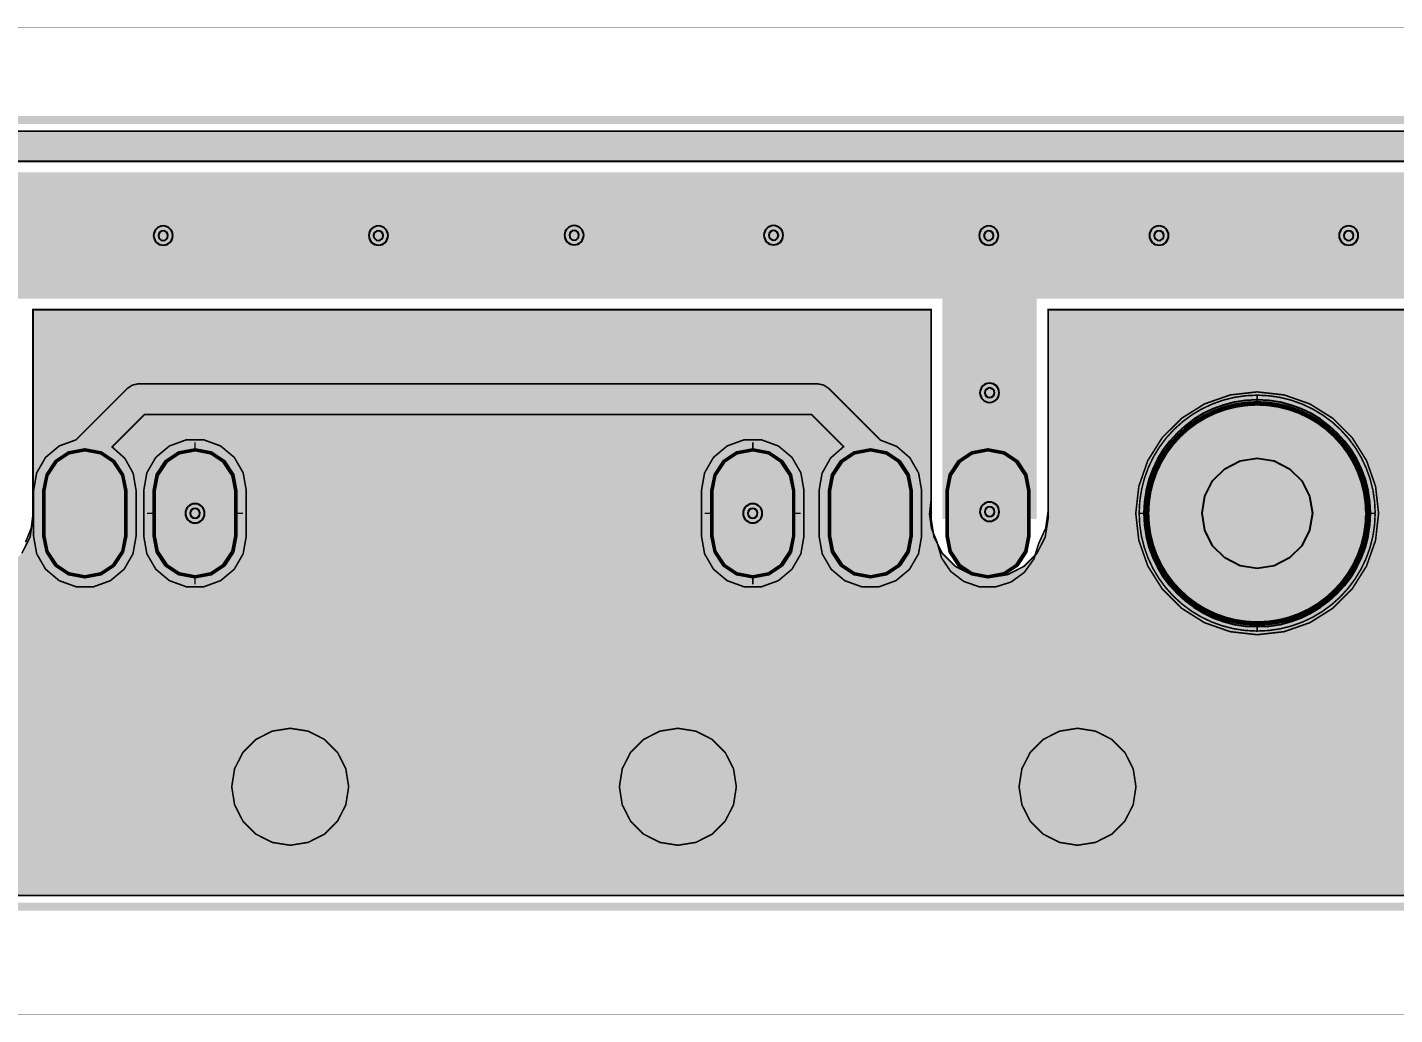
# Model space of a CAD drawing. Header units: millimetres. Extents: x -3 to 303, y -3 to 28.
# Drawn here: x 135.92 to 179.37, y -3.43 to 27.94 of the extents above; entities that cross this region are included whole.
import ezdxf

# ---------------------------------------------------------------- set-up
doc = ezdxf.new("R2010")
doc.units = ezdxf.units.MM
doc.header["$MEASUREMENT"] = 0
for name, color, linetype, true_color in [('Board-Outline-Layer', 7, 'Continuous', 0xff00ff), ('Bottom-Layer', 7, 'Continuous', 0x0000ff), ('Bottom-Paste-Mask-Layer', 7, 'Continuous', 0x800000), ('Bottom-Solder-Mask-Layer', 7, 'Continuous', 0xaa00ff), ('Document-Layer', 7, 'Continuous', 0xffffff), ('Hole-Layer', 7, 'Continuous', 0x222222), ('Mechanical-Layer', 7, 'Continuous', 0xf022f0), ('Multi-Layer', 7, 'Continuous', 0xc0c0c0), ('Top-Layer', 7, 'Continuous', 0xff0000), ('Top-Paste-Mask-Layer', 7, 'Continuous', 0x808080), ('Top-Solder-Mask-Layer', 7, 'Continuous', 0x800080)]:
    doc.layers.add(name, color=color, linetype=linetype, true_color=true_color)

msp = doc.modelspace()

# ---------------------------------------------------------------- hatches: boundary and pattern name
at = {"layer": 'Bottom-Layer'}
for points in [[(299.642, 24.642), (299.642, 17.719), (299.417, 18.168), (299.102, 18.558), (294.668, 22.993), (294.179, 23.367), (293.611, 23.603), (293, 23.683), (8.025, 23.683), (7.415, 23.603), (6.846, 23.367), (6.358, 22.993), (1.67, 18.304), (1.268, 17.767), (1.033, 17.138), (0.985, 16.469), (1.128, 15.813), (1.449, 15.224), (1.924, 14.749), (2.513, 14.428), (3.169, 14.285), (3.838, 14.333), (4.467, 14.567), (5.005, 14.97), (9.002, 18.967), (14.144, 18.967), (14.144, 12.319), (14.235, 11.745), (14.499, 11.227), (14.91, 10.816), (15.428, 10.552), (16.002, 10.461), (16.576, 10.552), (17.094, 10.816), (17.505, 11.227), (17.769, 11.745), (17.86, 12.319), (17.86, 18.967), (32.178, 18.967), (32.178, 12.319), (32.269, 11.745), (32.533, 11.227), (32.944, 10.816), (33.462, 10.552), (34.036, 10.461), (34.61, 10.552), (35.128, 10.816), (35.539, 11.227), (35.803, 11.745), (35.894, 12.319), (35.894, 18.967), (64.309, 18.967), (64.309, 12.319), (64.4, 11.745), (64.664, 11.227), (65.075, 10.816), (65.593, 10.552), (66.167, 10.461), (66.741, 10.552), (67.259, 10.816), (67.67, 11.227), (67.934, 11.745), (68.025, 12.319), (68.025, 18.967), (82.343, 18.967), (82.343, 12.319), (82.434, 11.745), (82.698, 11.227), (83.109, 10.816), (83.627, 10.552), (84.201, 10.461), (84.775, 10.552), (85.293, 10.816), (85.704, 11.227), (85.968, 11.745), (86.059, 12.319), (86.059, 18.967), (94.916, 18.967), (94.916, 16.96), (95.007, 16.386), (95.271, 15.868), (95.682, 15.457), (96.2, 15.193), (96.774, 15.102), (97.348, 15.193), (97.866, 15.457), (98.277, 15.868), (98.541, 16.386), (98.632, 16.96), (98.632, 18.967), (101.647, 18.967), (101.647, 16.96), (101.738, 16.386), (102.002, 15.868), (102.413, 15.457), (102.931, 15.193), (103.505, 15.102), (104.079, 15.193), (104.597, 15.457), (105.008, 15.868), (105.272, 16.386), (105.363, 16.96), (105.363, 18.967), (114.347, 18.967), (114.347, 12.319), (114.438, 11.745), (114.702, 11.227), (115.113, 10.816), (115.631, 10.552), (116.205, 10.461), (116.779, 10.552), (117.297, 10.816), (117.709, 11.227), (117.972, 11.745), (118.063, 12.319), (118.063, 18.967), (132.381, 18.967), (132.381, 12.319), (132.472, 11.745), (132.736, 11.227), (133.147, 10.816), (133.665, 10.552), (134.239, 10.461), (134.813, 10.552), (135.331, 10.816), (135.743, 11.227), (136.006, 11.745), (136.097, 12.319), (136.097, 18.967), (164.639, 18.967), (164.639, 12.319), (164.73, 11.745), (164.994, 11.227), (165.405, 10.816), (165.923, 10.552), (166.497, 10.461), (167.072, 10.552), (167.59, 10.816), (168.001, 11.227), (168.265, 11.745), (168.355, 12.319), (168.355, 18.967), (182.038, 18.967), (182.038, 12.319), (182.129, 11.745), (182.393, 11.227), (182.804, 10.816), (183.322, 10.552), (183.896, 10.461), (184.471, 10.552), (184.989, 10.816), (185.4, 11.227), (185.664, 11.745), (185.755, 12.319), (185.755, 18.967), (194.865, 18.967), (194.865, 16.833), (194.956, 16.259), (195.22, 15.741), (195.631, 15.33), (196.149, 15.066), (196.723, 14.975), (197.298, 15.066), (197.816, 15.33), (198.227, 15.741), (198.491, 16.259), (198.582, 16.833), (198.582, 18.967), (201.596, 18.967), (201.596, 16.891), (201.687, 16.317), (201.951, 15.799), (202.362, 15.388), (202.88, 15.124), (203.454, 15.033), (204.029, 15.124), (204.547, 15.388), (204.958, 15.799), (205.222, 16.317), (205.313, 16.891), (205.313, 18.967), (214.55, 18.967), (214.55, 12.319), (214.641, 11.745), (214.905, 11.227), (215.316, 10.816), (215.834, 10.552), (216.408, 10.461), (216.983, 10.552), (217.501, 10.816), (217.912, 11.227), (218.176, 11.745), (218.267, 12.319), (218.267, 18.967), (231.949, 18.967), (231.949, 12.319), (232.04, 11.745), (232.304, 11.227), (232.715, 10.816), (233.233, 10.552), (233.807, 10.461), (234.382, 10.552), (234.9, 10.816), (235.311, 11.227), (235.575, 11.745), (235.666, 12.319), (235.666, 18.967), (264.461, 18.967), (264.461, 12.319), (264.552, 11.745), (264.816, 11.227), (265.227, 10.816), (265.745, 10.552), (266.32, 10.461), (266.894, 10.552), (267.412, 10.816), (267.823, 11.227), (268.087, 11.745), (268.178, 12.319), (268.178, 18.967), (281.86, 18.967), (281.86, 12.319), (281.951, 11.745), (282.215, 11.227), (282.626, 10.816), (283.144, 10.552), (283.719, 10.461), (284.293, 10.552), (284.811, 10.816), (285.222, 11.227), (285.486, 11.745), (285.577, 12.319), (285.577, 18.967), (292.024, 18.967), (295.767, 15.224), (296.304, 14.822), (296.932, 14.587), (297.601, 14.539), (298.256, 14.681), (298.845, 15.001), (299.32, 15.475), (299.642, 16.063), (299.642, 0.358), (0.358, 0.358), (0.358, 24.642)], [(171.142, 12.5), (171.239, 11.642), (171.524, 10.826), (171.984, 10.095), (172.595, 9.484), (173.326, 9.024), (174.142, 8.739), (175, 8.642), (175.859, 8.739), (176.674, 9.024), (177.406, 9.484), (178.017, 10.095), (178.476, 10.826), (178.762, 11.642), (178.858, 12.5), (178.762, 13.359), (178.476, 14.174), (178.017, 14.906), (177.406, 15.516), (176.674, 15.976), (175.859, 16.261), (175, 16.358), (174.142, 16.261), (173.326, 15.976), (172.595, 15.516), (171.984, 14.906), (171.524, 14.174), (171.239, 13.359)], [(171.5, 12.5, 1), (178.5, 12.5, 1)], [(142.414, 3.81), (142.505, 3.236), (142.769, 2.718), (143.18, 2.307), (143.698, 2.043), (144.272, 1.952), (144.846, 2.043), (145.364, 2.307), (145.776, 2.718), (146.039, 3.236), (146.13, 3.81), (146.039, 4.384), (145.776, 4.902), (145.364, 5.313), (144.846, 5.577), (144.272, 5.668), (143.698, 5.577), (143.18, 5.313), (142.769, 4.902), (142.505, 4.384)], [(154.733, 3.81), (154.824, 3.236), (155.088, 2.718), (155.499, 2.307), (156.017, 2.043), (156.591, 1.952), (157.166, 2.043), (157.684, 2.307), (158.095, 2.718), (158.359, 3.236), (158.449, 3.81), (158.359, 4.384), (158.095, 4.902), (157.684, 5.313), (157.166, 5.577), (156.591, 5.668), (156.017, 5.577), (155.499, 5.313), (155.088, 4.902), (154.824, 4.384)], [(167.433, 3.81), (167.524, 3.236), (167.788, 2.718), (168.199, 2.307), (168.717, 2.043), (169.291, 1.952), (169.866, 2.043), (170.384, 2.307), (170.795, 2.718), (171.059, 3.236), (171.149, 3.81), (171.059, 4.384), (170.795, 4.902), (170.384, 5.313), (169.866, 5.577), (169.291, 5.668), (168.717, 5.577), (168.199, 5.313), (167.788, 4.902), (167.524, 4.384)]]:
    msp.add_hatch(color=256, dxfattribs=at).paths.add_polyline_path(points)
at = {"layer": 'Bottom-Paste-Mask-Layer'}
msp.add_hatch(color=256, dxfattribs=at).paths.add_polyline_path([(171.5, 12.5, 1), (178.5, 12.5, 1)])
at = {"layer": 'Bottom-Solder-Mask-Layer'}
msp.add_hatch(color=256, dxfattribs=at).paths.add_polyline_path([(171.399, 12.5, 1), (178.602, 12.5, 1)])
at = {"layer": 'Hole-Layer'}
msp.add_hatch(color=256, dxfattribs=at).paths.add_polyline_path([(174.998, 10.75), (174.457, 10.836), (173.969, 11.084), (173.582, 11.471), (173.333, 11.959), (173.248, 12.5), (173.333, 13.041), (173.582, 13.529), (173.969, 13.916), (174.457, 14.164), (174.998, 14.25), (175.003, 14.25), (175.544, 14.164), (176.032, 13.916), (176.419, 13.529), (176.667, 13.041), (176.753, 12.5), (176.667, 11.959), (176.419, 11.471), (176.032, 11.084), (175.544, 10.836), (175.003, 10.75)])
at = {"layer": 'Multi-Layer'}
for points in [[(171.5, 12.5, 1), (178.5, 12.5, 1)], [(171.5, 12.5, 1), (178.5, 12.5, 1)], [(171.5, 12.5, 1), (178.5, 12.5, 1)], [(142.772, 3.81, 1), (145.772, 3.81, 1)], [(155.091, 3.81, 1), (158.091, 3.81, 1)], [(167.791, 3.81, 1), (170.791, 3.81, 1)]]:
    msp.add_hatch(color=256, dxfattribs=at).paths.add_polyline_path(points)
at = {"layer": 'Top-Layer'}
for points in [[(299.642, 12.183), (299.642, 8.557), (299.442, 9.077), (299.079, 9.498), (298.594, 9.773), (298.045, 9.868), (296.585, 9.868), (296.029, 9.77), (295.539, 9.487), (295.175, 9.054), (294.982, 8.523), (294.982, 7.957), (295.175, 7.426), (295.539, 6.993), (296.029, 6.71), (296.585, 6.612), (298.045, 6.612), (298.594, 6.707), (299.079, 6.982), (299.442, 7.403), (299.642, 7.923), (299.642, 0.358), (0.358, 0.358), (0.358, 24.642), (299.642, 24.642), (299.642, 17.147), (299.514, 17.618), (299.291, 18.053), (298.983, 18.433), (294.412, 23.004), (293.924, 23.378), (293.355, 23.614), (292.744, 23.694), (8.016, 23.694), (7.406, 23.614), (6.837, 23.378), (6.349, 23.004), (1.603, 18.258), (1.2, 17.72), (0.966, 17.091), (0.918, 16.422), (1.061, 15.766), (1.382, 15.177), (1.857, 14.702), (2.446, 14.381), (3.102, 14.238), (3.771, 14.286), (4.4, 14.52), (4.937, 14.923), (8.993, 18.978), (14.15, 18.978), (14.15, 13.316), (14.027, 13.856), (13.731, 14.323), (13.295, 14.664), (12.771, 14.839), (11.138, 16.472), (10.981, 16.577), (10.795, 16.614), (8.001, 16.614), (7.815, 16.577), (7.658, 16.472), (4.983, 13.798), (4.519, 14.043), (4, 14.128), (2.54, 14.128), (1.983, 14.03), (1.493, 13.747), (1.13, 13.314), (0.937, 12.783), (0.937, 12.217), (1.13, 11.686), (1.493, 11.253), (1.983, 10.97), (2.54, 10.872), (4, 10.872), (4.502, 10.951), (4.954, 11.181), (5.314, 11.539), (5.546, 11.99), (5.628, 12.492), (5.552, 12.993), (8.202, 15.644), (10.594, 15.644), (11.64, 14.598), (11.243, 14.234), (10.985, 13.761), (10.896, 13.23), (10.896, 11.77), (10.994, 11.213), (11.277, 10.723), (11.71, 10.36), (12.241, 10.167), (12.807, 10.167), (13.338, 10.36), (13.771, 10.723), (14.054, 11.213), (14.152, 11.77), (14.152, 12.408), (14.223, 11.983), (14.39, 11.586), (14.533, 11.081), (14.829, 10.647), (15.248, 10.33), (15.746, 10.163), (16.271, 10.163), (16.768, 10.33), (17.187, 10.647), (17.483, 11.081), (17.626, 11.586), (17.805, 12.027), (17.866, 12.5), (17.866, 18.978), (32.338, 18.978), (32.338, 12.504), (32.366, 12.178), (32.452, 11.862), (32.452, 11.77), (32.535, 11.258), (32.775, 10.797), (33.147, 10.436), (33.614, 10.21), (34.129, 10.143), (34.639, 10.241), (35.092, 10.494), (35.442, 10.878), (35.654, 11.352), (35.826, 11.613), (35.953, 11.9), (35.953, 11.77), (36.051, 11.213), (36.334, 10.723), (36.767, 10.36), (37.298, 10.167), (37.864, 10.167), (38.395, 10.36), (38.828, 10.723), (39.111, 11.213), (39.209, 11.77), (39.209, 13.23), (39.15, 13.666), (38.976, 14.07), (38.7, 14.413), (38.342, 14.669), (39.444, 15.771), (60.124, 15.771), (61.5, 14.395), (61.234, 14.055), (61.067, 13.658), (61.01, 13.23), (61.01, 11.77), (61.108, 11.213), (61.391, 10.723), (61.824, 10.36), (62.355, 10.167), (62.921, 10.167), (63.452, 10.36), (63.885, 10.723), (64.168, 11.213), (64.266, 11.77), (64.266, 13.23), (64.173, 13.774), (63.903, 14.255), (63.488, 14.619), (62.975, 14.823), (62.423, 14.844), (60.668, 16.599), (60.511, 16.704), (60.325, 16.741), (39.243, 16.741), (39.057, 16.704), (38.9, 16.599), (37.238, 14.937), (37.183, 14.872), (37.141, 14.797), (36.678, 14.585), (36.303, 14.239), (36.054, 13.794), (36.054, 18.978), (64.293, 18.978), (64.293, 12.504), (64.345, 12.067), (64.498, 11.655), (64.62, 11.143), (64.898, 10.696), (65.305, 10.362), (65.796, 10.175), (66.322, 10.154), (66.827, 10.302), (67.258, 10.604), (67.571, 11.027), (67.732, 11.528), (67.938, 11.997), (68.009, 12.504), (68.009, 18.978), (82.452, 18.978), (82.452, 12.504), (82.48, 12.178), (82.566, 11.862), (82.566, 11.77), (82.649, 11.258), (82.889, 10.797), (83.261, 10.436), (83.729, 10.21), (84.243, 10.143), (84.753, 10.241), (85.206, 10.494), (85.556, 10.878), (85.768, 11.352), (85.941, 11.613), (86.067, 11.9), (86.067, 11.77), (86.165, 11.213), (86.448, 10.723), (86.881, 10.36), (87.412, 10.167), (87.978, 10.167), (88.509, 10.36), (88.942, 10.723), (89.225, 11.213), (89.323, 11.77), (89.323, 13.23), (89.223, 13.794), (88.933, 14.288), (88.489, 14.651), (89.482, 15.644), (92.001, 15.644), (94.46, 13.185), (94.317, 12.663), (94.353, 12.122), (94.565, 11.624), (94.928, 11.222), (95.403, 10.962), (95.937, 10.872), (97.397, 10.872), (97.905, 10.953), (98.362, 11.188), (98.723, 11.555), (98.951, 12.015), (101.224, 12.015), (101.453, 11.555), (101.814, 11.188), (102.271, 10.953), (102.778, 10.872), (104.238, 10.872), (104.76, 10.958), (105.226, 11.206), (105.589, 11.591), (105.809, 12.071), (105.863, 12.597), (105.747, 13.112), (108.278, 15.644), (110.924, 15.644), (111.932, 14.636), (111.502, 14.273), (111.221, 13.785), (111.124, 13.23), (111.124, 11.77), (111.222, 11.213), (111.505, 10.723), (111.938, 10.36), (112.469, 10.167), (113.035, 10.167), (113.566, 10.36), (113.999, 10.723), (114.282, 11.213), (114.38, 11.77), (114.38, 12.408), (114.451, 11.983), (114.619, 11.586), (114.761, 11.081), (115.057, 10.647), (115.476, 10.33), (115.974, 10.163), (116.499, 10.163), (116.996, 10.33), (117.415, 10.647), (117.711, 11.081), (117.854, 11.586), (118.033, 12.027), (118.094, 12.5), (118.094, 18.978), (132.387, 18.978), (132.387, 12.5), (132.448, 12.027), (132.628, 11.586), (132.77, 11.081), (133.066, 10.647), (133.485, 10.33), (133.983, 10.163), (134.508, 10.163), (135.005, 10.33), (135.424, 10.647), (135.72, 11.081), (135.863, 11.586), (136.042, 12.027), (136.103, 12.5), (136.103, 18.978), (164.639, 18.978), (164.639, 12.935), (164.588, 12.474), (164.652, 12.015), (164.828, 11.586), (164.969, 11.085), (165.26, 10.654), (165.673, 10.337), (166.164, 10.166), (166.685, 10.16), (167.181, 10.317), (167.601, 10.623), (167.904, 11.046), (168.058, 11.543), (168.28, 12.026), (168.355, 12.552), (168.355, 18.978), (182.041, 18.978), (182.041, 12.5), (182.102, 12.027), (182.282, 11.586), (182.424, 11.081), (182.72, 10.647), (183.139, 10.33), (183.637, 10.163), (184.162, 10.163), (184.66, 10.33), (185.078, 10.647), (185.374, 11.081), (185.517, 11.586), (185.696, 12.027), (185.758, 12.5), (185.758, 18.978), (194.852, 18.978), (194.852, 17.764), (194.537, 17.345), (194.372, 16.848), (194.374, 16.324), (194.542, 15.827), (194.858, 15.41), (195.291, 15.115), (195.796, 14.972), (196.237, 14.793), (196.71, 14.732), (197.182, 14.793), (197.624, 14.972), (198.128, 15.115), (198.561, 15.41), (198.878, 15.827), (199.046, 16.324), (199.048, 16.848), (198.882, 17.345), (198.568, 17.764), (198.568, 18.978), (201.569, 18.978), (201.569, 17.876), (201.224, 17.51), (201.007, 17.056), (200.939, 16.558), (201.027, 16.063), (201.261, 15.618), (201.62, 15.265), (202.07, 15.04), (202.567, 14.962), (202.826, 14.962), (203.427, 14.862), (204.028, 14.962), (204.544, 15.046), (205.007, 15.29), (205.368, 15.667), (205.592, 16.14), (205.654, 16.659), (205.548, 17.171), (205.285, 17.623), (205.285, 18.978), (214.448, 18.978), (214.448, 12.5), (214.509, 12.027), (214.688, 11.586), (214.831, 11.081), (215.127, 10.647), (215.546, 10.33), (216.043, 10.163), (216.568, 10.163), (217.066, 10.33), (217.485, 10.647), (217.781, 11.081), (217.924, 11.586), (218.103, 12.027), (218.164, 12.5), (218.164, 18.978), (231.901, 18.978), (231.901, 12.5), (231.962, 12.027), (232.142, 11.586), (232.285, 11.081), (232.581, 10.647), (232.999, 10.33), (233.497, 10.163), (234.022, 10.163), (234.52, 10.33), (234.938, 10.647), (235.234, 11.081), (235.377, 11.586), (235.556, 12.027), (235.618, 12.5), (235.618, 18.978), (264.435, 18.978), (264.435, 12.5), (264.496, 12.027), (264.675, 11.586), (264.818, 11.081), (265.114, 10.647), (265.533, 10.33), (266.03, 10.163), (266.555, 10.163), (267.053, 10.33), (267.472, 10.647), (267.768, 11.081), (267.911, 11.586), (268.09, 12.027), (268.151, 12.5), (268.151, 18.978), (281.888, 18.978), (281.888, 12.5), (281.95, 12.027), (282.129, 11.586), (282.272, 11.081), (282.568, 10.647), (282.986, 10.33), (283.484, 10.163), (284.009, 10.163), (284.507, 10.33), (284.925, 10.647), (285.222, 11.081), (285.364, 11.586), (285.544, 12.027), (285.605, 12.5), (285.605, 18.978), (291.768, 18.978), (295.648, 15.098), (296.162, 14.708), (296.762, 14.473), (297.403, 14.409), (298.038, 14.52), (298.619, 14.8), (299.102, 15.226), (299.452, 15.767), (299.642, 16.383), (299.642, 12.817), (299.442, 13.337), (299.079, 13.758), (298.594, 14.033), (298.045, 14.128), (296.585, 14.128), (296.255, 14.094), (295.938, 13.994), (293.46, 16.472), (293.302, 16.577), (293.117, 16.614), (289.307, 16.614), (289.121, 16.577), (288.964, 16.472), (287.324, 14.832), (286.794, 14.638), (286.363, 14.274), (286.082, 13.786), (285.984, 13.23), (285.984, 11.77), (286.082, 11.213), (286.365, 10.723), (286.798, 10.36), (287.329, 10.167), (287.895, 10.167), (288.426, 10.36), (288.859, 10.723), (289.142, 11.213), (289.24, 11.77), (289.24, 13.23), (289.148, 13.769), (288.883, 14.247), (288.475, 14.611), (289.508, 15.644), (292.916, 15.644), (295.202, 13.358), (295.008, 12.905), (294.96, 12.415), (295.059, 11.932), (295.299, 11.502), (295.656, 11.163), (296.099, 10.946), (296.585, 10.872), (298.045, 10.872), (298.594, 10.967), (299.079, 11.242), (299.442, 11.663)], [(136.118, 13.23), (136.118, 11.77), (136.216, 11.213), (136.499, 10.723), (136.932, 10.36), (137.464, 10.167), (138.029, 10.167), (138.56, 10.36), (138.994, 10.723), (139.276, 11.213), (139.374, 11.77), (139.374, 13.23), (139.283, 13.768), (139.019, 14.245), (138.612, 14.609), (139.647, 15.644), (160.835, 15.644), (161.86, 14.62), (161.444, 14.256), (161.173, 13.774), (161.08, 13.23), (161.08, 11.77), (161.178, 11.213), (161.461, 10.723), (161.894, 10.36), (162.425, 10.167), (162.991, 10.167), (163.522, 10.36), (163.955, 10.723), (164.238, 11.213), (164.336, 11.77), (164.336, 13.23), (164.241, 13.779), (163.966, 14.263), (163.544, 14.627), (163.024, 14.827), (161.379, 16.472), (161.222, 16.577), (161.036, 16.614), (139.446, 16.614), (139.261, 16.577), (139.103, 16.472), (137.465, 14.834), (136.933, 14.641), (136.499, 14.277), (136.216, 13.787)], [(171.142, 12.5), (171.239, 11.642), (171.524, 10.826), (171.984, 10.095), (172.595, 9.484), (173.326, 9.024), (174.142, 8.739), (175, 8.642), (175.859, 8.739), (176.674, 9.024), (177.406, 9.484), (178.017, 10.095), (178.476, 10.826), (178.762, 11.642), (178.858, 12.5), (178.762, 13.359), (178.476, 14.174), (178.017, 14.906), (177.406, 15.516), (176.674, 15.976), (175.859, 16.261), (175, 16.358), (174.142, 16.261), (173.326, 15.976), (172.595, 15.516), (171.984, 14.906), (171.524, 14.174), (171.239, 13.359)], [(171.5, 12.5, 1), (178.5, 12.5, 1)], [(139.619, 13.23), (139.619, 11.77), (139.717, 11.213), (140, 10.723), (140.433, 10.36), (140.965, 10.167), (141.53, 10.167), (142.061, 10.36), (142.495, 10.723), (142.777, 11.213), (142.875, 11.77), (142.875, 13.23), (142.777, 13.787), (142.495, 14.277), (142.061, 14.64), (141.53, 14.833), (140.965, 14.833), (140.433, 14.64), (140, 14.277), (139.717, 13.787)], [(157.342, 13.23), (157.342, 11.77), (157.44, 11.213), (157.723, 10.723), (158.156, 10.36), (158.687, 10.167), (159.253, 10.167), (159.784, 10.36), (160.217, 10.723), (160.5, 11.213), (160.598, 11.77), (160.598, 13.23), (160.5, 13.787), (160.217, 14.277), (159.784, 14.64), (159.253, 14.833), (158.687, 14.833), (158.156, 14.64), (157.723, 14.277), (157.44, 13.787)], [(139.016, 11.77), (138.92, 11.284), (138.644, 10.872), (138.232, 10.597), (137.746, 10.5), (137.26, 10.597), (136.848, 10.872), (136.573, 11.284), (136.476, 11.77), (136.476, 13.23), (136.573, 13.716), (136.848, 14.128), (137.26, 14.403), (137.746, 14.5), (138.232, 14.403), (138.644, 14.128), (138.92, 13.716), (139.016, 13.23)], [(142.517, 11.77), (142.421, 11.284), (142.145, 10.872), (141.733, 10.597), (141.247, 10.5), (140.761, 10.597), (140.349, 10.872), (140.074, 11.284), (139.977, 11.77), (139.977, 13.23), (140.074, 13.716), (140.349, 14.128), (140.761, 14.403), (141.247, 14.5), (141.733, 14.403), (142.145, 14.128), (142.421, 13.716), (142.517, 13.23)], [(160.24, 11.77), (160.143, 11.284), (159.868, 10.872), (159.456, 10.597), (158.97, 10.5), (158.484, 10.597), (158.072, 10.872), (157.796, 11.284), (157.7, 11.77), (157.7, 13.23), (157.796, 13.716), (158.072, 14.128), (158.484, 14.403), (158.97, 14.5), (159.456, 14.403), (159.868, 14.128), (160.143, 13.716), (160.24, 13.23)], [(163.978, 11.77), (163.881, 11.284), (163.606, 10.872), (163.194, 10.597), (162.708, 10.5), (162.222, 10.597), (161.81, 10.872), (161.534, 11.284), (161.438, 11.77), (161.438, 13.23), (161.534, 13.716), (161.81, 14.128), (162.222, 14.403), (162.708, 14.5), (163.194, 14.403), (163.606, 14.128), (163.881, 13.716), (163.978, 13.23)], [(167.716, 11.77), (167.619, 11.284), (167.344, 10.872), (166.932, 10.597), (166.446, 10.5), (165.96, 10.597), (165.548, 10.872), (165.272, 11.284), (165.176, 11.77), (165.176, 13.23), (165.272, 13.716), (165.548, 14.128), (165.96, 14.403), (166.446, 14.5), (166.932, 14.403), (167.344, 14.128), (167.619, 13.716), (167.716, 13.23)], [(142.414, 3.81), (142.505, 3.236), (142.769, 2.718), (143.18, 2.307), (143.698, 2.043), (144.272, 1.952), (144.846, 2.043), (145.364, 2.307), (145.776, 2.718), (146.039, 3.236), (146.13, 3.81), (146.039, 4.384), (145.776, 4.902), (145.364, 5.313), (144.846, 5.577), (144.272, 5.668), (143.698, 5.577), (143.18, 5.313), (142.769, 4.902), (142.505, 4.384)], [(154.733, 3.81), (154.824, 3.236), (155.088, 2.718), (155.499, 2.307), (156.017, 2.043), (156.591, 1.952), (157.166, 2.043), (157.684, 2.307), (158.095, 2.718), (158.359, 3.236), (158.449, 3.81), (158.359, 4.384), (158.095, 4.902), (157.684, 5.313), (157.166, 5.577), (156.591, 5.668), (156.017, 5.577), (155.499, 5.313), (155.088, 4.902), (154.824, 4.384)], [(167.433, 3.81), (167.524, 3.236), (167.788, 2.718), (168.199, 2.307), (168.717, 2.043), (169.291, 1.952), (169.866, 2.043), (170.384, 2.307), (170.795, 2.718), (171.059, 3.236), (171.149, 3.81), (171.059, 4.384), (170.795, 4.902), (170.384, 5.313), (169.866, 5.577), (169.291, 5.668), (168.717, 5.577), (168.199, 5.313), (167.788, 4.902), (167.524, 4.384)]]:
    msp.add_hatch(color=256, dxfattribs=at).paths.add_polyline_path(points)
at = {"layer": 'Top-Paste-Mask-Layer'}
for points in [[(171.5, 12.5, 1), (178.5, 12.5, 1)], [(139.016, 11.77), (138.92, 11.284), (138.644, 10.872), (138.232, 10.597), (137.746, 10.5), (137.26, 10.597), (136.848, 10.872), (136.573, 11.284), (136.476, 11.77), (136.476, 13.23), (136.573, 13.716), (136.848, 14.128), (137.26, 14.403), (137.746, 14.5), (138.232, 14.403), (138.644, 14.128), (138.92, 13.716), (139.016, 13.23)], [(142.517, 11.77), (142.421, 11.284), (142.145, 10.872), (141.733, 10.597), (141.247, 10.5), (140.761, 10.597), (140.349, 10.872), (140.074, 11.284), (139.977, 11.77), (139.977, 13.23), (140.074, 13.716), (140.349, 14.128), (140.761, 14.403), (141.247, 14.5), (141.733, 14.403), (142.145, 14.128), (142.421, 13.716), (142.517, 13.23)], [(160.24, 11.77), (160.143, 11.284), (159.868, 10.872), (159.456, 10.597), (158.97, 10.5), (158.484, 10.597), (158.072, 10.872), (157.796, 11.284), (157.7, 11.77), (157.7, 13.23), (157.796, 13.716), (158.072, 14.128), (158.484, 14.403), (158.97, 14.5), (159.456, 14.403), (159.868, 14.128), (160.143, 13.716), (160.24, 13.23)], [(163.978, 11.77), (163.881, 11.284), (163.606, 10.872), (163.194, 10.597), (162.708, 10.5), (162.222, 10.597), (161.81, 10.872), (161.534, 11.284), (161.438, 11.77), (161.438, 13.23), (161.534, 13.716), (161.81, 14.128), (162.222, 14.403), (162.708, 14.5), (163.194, 14.403), (163.606, 14.128), (163.881, 13.716), (163.978, 13.23)], [(167.716, 11.77), (167.619, 11.284), (167.344, 10.872), (166.932, 10.597), (166.446, 10.5), (165.96, 10.597), (165.548, 10.872), (165.272, 11.284), (165.176, 11.77), (165.176, 13.23), (165.272, 13.716), (165.548, 14.128), (165.96, 14.403), (166.446, 14.5), (166.932, 14.403), (167.344, 14.128), (167.619, 13.716), (167.716, 13.23)]]:
    msp.add_hatch(color=256, dxfattribs=at).paths.add_polyline_path(points)
at = {"layer": 'Top-Solder-Mask-Layer'}
for points in [[(171.399, 12.5, 1), (178.602, 12.5, 1)], [(139.067, 11.77), (138.967, 11.265), (138.68, 10.836), (138.252, 10.55), (137.746, 10.449), (137.241, 10.55), (136.812, 10.836), (136.526, 11.265), (136.425, 11.77), (136.425, 13.23), (136.526, 13.735), (136.812, 14.164), (137.241, 14.45), (137.746, 14.551), (138.252, 14.45), (138.68, 14.164), (138.967, 13.735), (139.067, 13.23)], [(142.568, 11.77), (142.468, 11.265), (142.181, 10.836), (141.753, 10.55), (141.247, 10.449), (140.742, 10.55), (140.313, 10.836), (140.027, 11.265), (139.926, 11.77), (139.926, 13.23), (140.027, 13.735), (140.313, 14.164), (140.742, 14.45), (141.247, 14.551), (141.753, 14.45), (142.181, 14.164), (142.468, 13.735), (142.568, 13.23)], [(160.291, 11.77), (160.19, 11.265), (159.904, 10.836), (159.475, 10.55), (158.97, 10.449), (158.464, 10.55), (158.036, 10.836), (157.75, 11.265), (157.649, 11.77), (157.649, 13.23), (157.75, 13.735), (158.036, 14.164), (158.464, 14.45), (158.97, 14.551), (159.475, 14.45), (159.904, 14.164), (160.19, 13.735), (160.291, 13.23)], [(164.029, 11.77), (163.928, 11.265), (163.642, 10.836), (163.213, 10.55), (162.708, 10.449), (162.202, 10.55), (161.774, 10.836), (161.488, 11.265), (161.387, 11.77), (161.387, 13.23), (161.488, 13.735), (161.774, 14.164), (162.202, 14.45), (162.708, 14.551), (163.213, 14.45), (163.642, 14.164), (163.928, 13.735), (164.029, 13.23)], [(167.767, 11.77), (167.666, 11.265), (167.38, 10.836), (166.951, 10.55), (166.446, 10.449), (165.94, 10.55), (165.512, 10.836), (165.226, 11.265), (165.125, 11.77), (165.125, 13.23), (165.226, 13.735), (165.512, 14.164), (165.94, 14.45), (166.446, 14.551), (166.951, 14.45), (167.38, 14.164), (167.666, 13.735), (167.767, 13.23)]]:
    msp.add_hatch(color=256, dxfattribs=at).paths.add_polyline_path(points)

# ---------------------------------------------------------------- linework, layer by layer
at = {"layer": 'Board-Outline-Layer', "const_width": 0.254}
msp.add_lwpolyline([(0, 0), (0, 25), (300.001, 25), (300.001, 0)], close=True, dxfattribs=at)
at = {"layer": 'Bottom-Layer'}
for points, const_width in [([(-1.778, -2.54), (-1.778, 26.797), (301.88, 26.797), (301.88, -2.54)], 0.00508), ([(171.142, 12.5), (171.239, 11.642), (171.524, 10.826), (171.984, 10.095), (172.595, 9.484), (173.326, 9.024), (174.142, 8.739), (175, 8.642), (175.859, 8.739), (176.674, 9.024), (177.406, 9.484), (178.017, 10.095), (178.476, 10.826), (178.762, 11.642), (178.858, 12.5), (178.762, 13.359), (178.476, 14.174), (178.017, 14.906), (177.406, 15.516), (176.674, 15.976), (175.859, 16.261), (175, 16.358), (174.142, 16.261), (173.326, 15.976), (172.595, 15.516), (171.984, 14.906), (171.524, 14.174), (171.239, 13.359)], 0.0508), ([(142.414, 3.81), (142.505, 3.236), (142.769, 2.718), (143.18, 2.307), (143.698, 2.043), (144.272, 1.952), (144.846, 2.043), (145.364, 2.307), (145.776, 2.718), (146.039, 3.236), (146.13, 3.81), (146.039, 4.384), (145.776, 4.902), (145.364, 5.313), (144.846, 5.577), (144.272, 5.668), (143.698, 5.577), (143.18, 5.313), (142.769, 4.902), (142.505, 4.384)], 0.0508), ([(154.733, 3.81), (154.824, 3.236), (155.088, 2.718), (155.499, 2.307), (156.017, 2.043), (156.591, 1.952), (157.166, 2.043), (157.684, 2.307), (158.095, 2.718), (158.359, 3.236), (158.449, 3.81), (158.359, 4.384), (158.095, 4.902), (157.684, 5.313), (157.166, 5.577), (156.591, 5.668), (156.017, 5.577), (155.499, 5.313), (155.088, 4.902), (154.824, 4.384)], 0.0508), ([(167.433, 3.81), (167.524, 3.236), (167.788, 2.718), (168.199, 2.307), (168.717, 2.043), (169.291, 1.952), (169.866, 2.043), (170.384, 2.307), (170.795, 2.718), (171.059, 3.236), (171.149, 3.81), (171.059, 4.384), (170.795, 4.902), (170.384, 5.313), (169.866, 5.577), (169.291, 5.668), (168.717, 5.577), (168.199, 5.313), (167.788, 4.902), (167.524, 4.384)], 0.0508)]:
    msp.add_lwpolyline(points, close=True, dxfattribs=dict(at, const_width=const_width))
for points, const_width in [([(0.358, 24.642), (299.642, 24.642), (299.642, 17.719), (299.417, 18.168), (299.102, 18.558), (294.668, 22.993), (294.179, 23.367), (293.611, 23.603), (293, 23.683), (8.025, 23.683)], 0.0508), ([(107.818, 21.325), (134.272, 21.325)], 4), ([(134.272, 21.325), (140.236, 21.325)], 4), ([(140.236, 21.325), (147.075, 21.325)], 4), ([(147.075, 21.325), (166.471, 21.325)], 4), ([(166.471, 21.325), (171.88, 21.325)], 4), ([(171.88, 21.325), (177.908, 21.325)], 4), ([(177.908, 21.325), (187.76, 21.325)], 4), ([(166.497, 20.32), (166.497, 16.33)], 3), ([(135.743, 11.227), (136.006, 11.745), (136.097, 12.319), (136.097, 18.967), (164.639, 18.967), (164.639, 12.319), (164.73, 11.745), (164.994, 11.227), (165.405, 10.816), (165.923, 10.552), (166.497, 10.461), (167.072, 10.552), (167.59, 10.816), (168.001, 11.227), (168.265, 11.745), (168.355, 12.319), (168.355, 18.967), (182.038, 18.967)], 0.0508), ([(166.497, 16.33), (166.497, 12.319)], 3), ([(175, 15.997), (175, 16.257)], 0.0508), ([(171.503, 12.5), (171.244, 12.5)], 0.0508), ([(178.498, 12.5), (178.757, 12.5)], 0.0508), ([(175, 9.003), (175, 8.743)], 0.0508), ([(299.642, 0.358), (0.358, 0.358)], 0.0508)]:
    msp.add_lwpolyline(points, dxfattribs=dict(at, const_width=const_width))
msp.add_lwpolyline([(171.5, 12.5, 1), (178.5, 12.5), (178.5, 12.5, 1), (171.5, 12.5)], format="xyb", dxfattribs=at)
at = {"layer": 'Bottom-Paste-Mask-Layer'}
msp.add_lwpolyline([(171.5, 12.5, 1), (178.5, 12.5), (178.5, 12.5, 1), (171.5, 12.5)], format="xyb", dxfattribs=at)
at = {"layer": 'Bottom-Solder-Mask-Layer'}
msp.add_lwpolyline([(171.399, 12.5, 1), (178.602, 12.5), (178.602, 12.5, 1), (171.399, 12.5)], format="xyb", dxfattribs=at)
at = {"layer": 'Document-Layer', "const_width": 0.15}
msp.add_lwpolyline([(178.5, 12.5, 0.999), (171.501, 12.496, 0.999), (178.5, 12.491)], format="xyb", dxfattribs=at)
msp.add_lwpolyline([(178.5, 12.5, 0.999), (171.501, 12.496, 0.999), (178.5, 12.491)], format="xyb", dxfattribs=at)
at = {"layer": 'Hole-Layer'}
for points in [[(140.083, 21.325, 1), (140.388, 21.325), (140.388, 21.325, 1), (140.083, 21.325)], [(146.922, 21.325, 1), (147.227, 21.325), (147.227, 21.325, 1), (146.922, 21.325)], [(153.143, 21.336, 1), (153.448, 21.336), (153.448, 21.336, 1), (153.143, 21.336)], [(159.479, 21.336, 1), (159.784, 21.336), (159.784, 21.336, 1), (159.479, 21.336)], [(166.318, 21.325, 1), (166.623, 21.325), (166.623, 21.325, 1), (166.318, 21.325)], [(171.728, 21.325, 1), (172.033, 21.325), (172.033, 21.325, 1), (171.728, 21.325)], [(177.755, 21.325, 1), (178.06, 21.325), (178.06, 21.325, 1), (177.755, 21.325)], [(166.345, 16.33, 1), (166.65, 16.33), (166.65, 16.33, 1), (166.345, 16.33)], [(141.095, 12.5, 1), (141.4, 12.5), (141.4, 12.5, 1), (141.095, 12.5)], [(158.817, 12.5, 1), (159.122, 12.5), (159.122, 12.5, 1), (158.817, 12.5)], [(166.345, 12.552, 1), (166.65, 12.552), (166.65, 12.552, 1), (166.345, 12.552)]]:
    msp.add_lwpolyline(points, format="xyb", dxfattribs=at)
msp.add_lwpolyline([(174.998, 10.75), (174.457, 10.836), (173.969, 11.084), (173.582, 11.471), (173.333, 11.959), (173.248, 12.5), (173.333, 13.041), (173.582, 13.529), (173.969, 13.916), (174.457, 14.164), (174.998, 14.25), (175.003, 14.25), (175.544, 14.164), (176.032, 13.916), (176.419, 13.529), (176.667, 13.041), (176.753, 12.5), (176.667, 11.959), (176.419, 11.471), (176.032, 11.084), (175.544, 10.836), (175.003, 10.75)], close=True, dxfattribs=at)
at = {"layer": 'Mechanical-Layer', "const_width": 0.05}
msp.add_lwpolyline([(178.75, 12.5, 0.999), (171.25, 12.516, 0.999), (178.75, 12.491)], format="xyb", dxfattribs=at)
msp.add_lwpolyline([(178.75, 12.5, 0.999), (171.25, 12.516, 0.999), (178.75, 12.491)], format="xyb", dxfattribs=at)
at = {"layer": 'Multi-Layer'}
for points in [[(139.931, 21.325, 1), (140.541, 21.325), (140.541, 21.325, 1), (139.931, 21.325)], [(146.77, 21.325, 1), (147.38, 21.325), (147.38, 21.325, 1), (146.77, 21.325)], [(152.99, 21.336, 1), (153.6, 21.336), (153.6, 21.336, 1), (152.99, 21.336)], [(159.327, 21.336, 1), (159.937, 21.336), (159.937, 21.336, 1), (159.327, 21.336)], [(166.166, 21.325, 1), (166.776, 21.325), (166.776, 21.325, 1), (166.166, 21.325)], [(171.575, 21.325, 1), (172.185, 21.325), (172.185, 21.325, 1), (171.575, 21.325)], [(177.603, 21.325, 1), (178.213, 21.325), (178.213, 21.325, 1), (177.603, 21.325)], [(166.192, 16.33, 1), (166.802, 16.33), (166.802, 16.33, 1), (166.192, 16.33)], [(171.5, 12.5, 1), (178.5, 12.5), (178.5, 12.5, 1), (171.5, 12.5)], [(171.5, 12.5, 1), (178.5, 12.5), (178.5, 12.5, 1), (171.5, 12.5)], [(171.5, 12.5, 1), (178.5, 12.5), (178.5, 12.5, 1), (171.5, 12.5)], [(140.942, 12.5, 1), (141.552, 12.5), (141.552, 12.5, 1), (140.942, 12.5)], [(158.665, 12.5, 1), (159.275, 12.5), (159.275, 12.5, 1), (158.665, 12.5)], [(166.192, 12.552, 1), (166.802, 12.552), (166.802, 12.552, 1), (166.192, 12.552)]]:
    msp.add_lwpolyline(points, format="xyb", dxfattribs=at)
at = {"layer": 'Multi-Layer', "const_width": 0.645}
for points in [[(142.772, 3.81, 1), (145.772, 3.81, 1)], [(155.091, 3.81, 1), (158.091, 3.81, 1)], [(167.791, 3.81, 1), (170.791, 3.81, 1)]]:
    msp.add_lwpolyline(points, format="xyb", close=True, dxfattribs=at)
at = {"layer": 'Top-Layer'}
for points, const_width in [([(-2.921, -3.429), (-2.921, 27.94), (302.896, 27.94), (302.896, -3.429)], 0.00508), ([(136.118, 13.23), (136.118, 11.77), (136.216, 11.213), (136.499, 10.723), (136.932, 10.36), (137.464, 10.167), (138.029, 10.167), (138.56, 10.36), (138.994, 10.723), (139.276, 11.213), (139.374, 11.77), (139.374, 13.23), (139.283, 13.768), (139.019, 14.245), (138.612, 14.609), (139.647, 15.644), (160.835, 15.644), (161.86, 14.62), (161.444, 14.256), (161.173, 13.774), (161.08, 13.23), (161.08, 11.77), (161.178, 11.213), (161.461, 10.723), (161.894, 10.36), (162.425, 10.167), (162.991, 10.167), (163.522, 10.36), (163.955, 10.723), (164.238, 11.213), (164.336, 11.77), (164.336, 13.23), (164.241, 13.779), (163.966, 14.263), (163.544, 14.627), (163.024, 14.827), (161.379, 16.472), (161.222, 16.577), (161.036, 16.614), (139.446, 16.614), (139.261, 16.577), (139.103, 16.472), (137.465, 14.834), (136.933, 14.641), (136.499, 14.277), (136.216, 13.787)], 0.0508), ([(171.142, 12.5), (171.239, 11.642), (171.524, 10.826), (171.984, 10.095), (172.595, 9.484), (173.326, 9.024), (174.142, 8.739), (175, 8.642), (175.859, 8.739), (176.674, 9.024), (177.406, 9.484), (178.017, 10.095), (178.476, 10.826), (178.762, 11.642), (178.858, 12.5), (178.762, 13.359), (178.476, 14.174), (178.017, 14.906), (177.406, 15.516), (176.674, 15.976), (175.859, 16.261), (175, 16.358), (174.142, 16.261), (173.326, 15.976), (172.595, 15.516), (171.984, 14.906), (171.524, 14.174), (171.239, 13.359)], 0.0508), ([(139.619, 13.23), (139.619, 11.77), (139.717, 11.213), (140, 10.723), (140.433, 10.36), (140.965, 10.167), (141.53, 10.167), (142.061, 10.36), (142.495, 10.723), (142.777, 11.213), (142.875, 11.77), (142.875, 13.23), (142.777, 13.787), (142.495, 14.277), (142.061, 14.64), (141.53, 14.833), (140.965, 14.833), (140.433, 14.64), (140, 14.277), (139.717, 13.787)], 0.0508), ([(157.342, 13.23), (157.342, 11.77), (157.44, 11.213), (157.723, 10.723), (158.156, 10.36), (158.687, 10.167), (159.253, 10.167), (159.784, 10.36), (160.217, 10.723), (160.5, 11.213), (160.598, 11.77), (160.598, 13.23), (160.5, 13.787), (160.217, 14.277), (159.784, 14.64), (159.253, 14.833), (158.687, 14.833), (158.156, 14.64), (157.723, 14.277), (157.44, 13.787)], 0.0508), ([(142.414, 3.81), (142.505, 3.236), (142.769, 2.718), (143.18, 2.307), (143.698, 2.043), (144.272, 1.952), (144.846, 2.043), (145.364, 2.307), (145.776, 2.718), (146.039, 3.236), (146.13, 3.81), (146.039, 4.384), (145.776, 4.902), (145.364, 5.313), (144.846, 5.577), (144.272, 5.668), (143.698, 5.577), (143.18, 5.313), (142.769, 4.902), (142.505, 4.384)], 0.0508), ([(154.733, 3.81), (154.824, 3.236), (155.088, 2.718), (155.499, 2.307), (156.017, 2.043), (156.591, 1.952), (157.166, 2.043), (157.684, 2.307), (158.095, 2.718), (158.359, 3.236), (158.449, 3.81), (158.359, 4.384), (158.095, 4.902), (157.684, 5.313), (157.166, 5.577), (156.591, 5.668), (156.017, 5.577), (155.499, 5.313), (155.088, 4.902), (154.824, 4.384)], 0.0508), ([(167.433, 3.81), (167.524, 3.236), (167.788, 2.718), (168.199, 2.307), (168.717, 2.043), (169.291, 1.952), (169.866, 2.043), (170.384, 2.307), (170.795, 2.718), (171.059, 3.236), (171.149, 3.81), (171.059, 4.384), (170.795, 4.902), (170.384, 5.313), (169.866, 5.577), (169.291, 5.668), (168.717, 5.577), (168.199, 5.313), (167.788, 4.902), (167.524, 4.384)], 0.0508)]:
    msp.add_lwpolyline(points, close=True, dxfattribs=dict(at, const_width=const_width))
for points, const_width in [([(0.358, 24.642), (299.642, 24.642), (299.642, 17.147), (299.514, 17.618), (299.291, 18.053), (298.983, 18.433), (294.412, 23.004), (293.924, 23.378), (293.355, 23.614), (292.744, 23.694), (8.016, 23.694)], 0.0508), ([(153.295, 21.336), (127.717, 21.336)], 4), ([(159.632, 21.336), (153.295, 21.336)], 4), ([(183.964, 21.336), (159.632, 21.336)], 4), ([(166.497, 16.33), (166.497, 21.082)], 3), ([(135.863, 11.586), (136.042, 12.027), (136.103, 12.5), (136.103, 18.978), (164.639, 18.978), (164.639, 12.935), (164.588, 12.474), (164.652, 12.015), (164.828, 11.586), (164.969, 11.085), (165.26, 10.654), (165.673, 10.337), (166.164, 10.166), (166.685, 10.16), (167.181, 10.317), (167.601, 10.623), (167.904, 11.046), (168.058, 11.543), (168.28, 12.026), (168.355, 12.552), (168.355, 18.978), (182.041, 18.978)], 0.0508), ([(166.497, 12.552), (166.497, 16.33)], 3), ([(137.746, 14.429), (139.446, 16.129)], 0.254), ([(139.446, 16.129), (161.036, 16.129)], 0.254), ([(161.036, 16.129), (162.708, 14.458)], 0.254), ([(175, 15.997), (175, 16.257)], 0.0508), ([(141.247, 14.497), (141.247, 14.757)], 0.0508), ([(158.97, 14.497), (158.97, 14.757)], 0.0508), ([(137.746, 12.5), (137.746, 14.429)], 0.254), ([(162.708, 14.458), (162.708, 12.5)], 0.254), ([(166.446, 12.5), (166.497, 12.552)], 3), ([(139.98, 12.5), (139.721, 12.5)], 0.0508), ([(142.515, 12.5), (142.774, 12.5)], 0.0508), ([(157.702, 12.5), (157.443, 12.5)], 0.0508), ([(160.237, 12.5), (160.496, 12.5)], 0.0508), ([(171.503, 12.5), (171.244, 12.5)], 0.0508), ([(178.498, 12.5), (178.757, 12.5)], 0.0508), ([(141.247, 10.503), (141.247, 10.243)], 0.0508), ([(158.97, 10.503), (158.97, 10.243)], 0.0508), ([(175, 9.003), (175, 8.743)], 0.0508), ([(299.642, 0.358), (0.358, 0.358)], 0.0508)]:
    msp.add_lwpolyline(points, dxfattribs=dict(at, const_width=const_width))
msp.add_lwpolyline([(171.5, 12.5, 1), (178.5, 12.5), (178.5, 12.5, 1), (171.5, 12.5)], format="xyb", dxfattribs=at)
for points in [[(139.016, 11.77), (138.92, 11.284), (138.644, 10.872), (138.232, 10.597), (137.746, 10.5), (137.26, 10.597), (136.848, 10.872), (136.573, 11.284), (136.476, 11.77), (136.476, 13.23), (136.573, 13.716), (136.848, 14.128), (137.26, 14.403), (137.746, 14.5), (138.232, 14.403), (138.644, 14.128), (138.92, 13.716), (139.016, 13.23)], [(142.517, 11.77), (142.421, 11.284), (142.145, 10.872), (141.733, 10.597), (141.247, 10.5), (140.761, 10.597), (140.349, 10.872), (140.074, 11.284), (139.977, 11.77), (139.977, 13.23), (140.074, 13.716), (140.349, 14.128), (140.761, 14.403), (141.247, 14.5), (141.733, 14.403), (142.145, 14.128), (142.421, 13.716), (142.517, 13.23)], [(160.24, 11.77), (160.143, 11.284), (159.868, 10.872), (159.456, 10.597), (158.97, 10.5), (158.484, 10.597), (158.072, 10.872), (157.796, 11.284), (157.7, 11.77), (157.7, 13.23), (157.796, 13.716), (158.072, 14.128), (158.484, 14.403), (158.97, 14.5), (159.456, 14.403), (159.868, 14.128), (160.143, 13.716), (160.24, 13.23)], [(163.978, 11.77), (163.881, 11.284), (163.606, 10.872), (163.194, 10.597), (162.708, 10.5), (162.222, 10.597), (161.81, 10.872), (161.534, 11.284), (161.438, 11.77), (161.438, 13.23), (161.534, 13.716), (161.81, 14.128), (162.222, 14.403), (162.708, 14.5), (163.194, 14.403), (163.606, 14.128), (163.881, 13.716), (163.978, 13.23)], [(167.716, 11.77), (167.619, 11.284), (167.344, 10.872), (166.932, 10.597), (166.446, 10.5), (165.96, 10.597), (165.548, 10.872), (165.272, 11.284), (165.176, 11.77), (165.176, 13.23), (165.272, 13.716), (165.548, 14.128), (165.96, 14.403), (166.446, 14.5), (166.932, 14.403), (167.344, 14.128), (167.619, 13.716), (167.716, 13.23)]]:
    msp.add_lwpolyline(points, close=True, dxfattribs=at)
at = {"layer": 'Top-Paste-Mask-Layer'}
msp.add_lwpolyline([(171.5, 12.5, 1), (178.5, 12.5), (178.5, 12.5, 1), (171.5, 12.5)], format="xyb", dxfattribs=at)
for points in [[(139.016, 11.77), (138.92, 11.284), (138.644, 10.872), (138.232, 10.597), (137.746, 10.5), (137.26, 10.597), (136.848, 10.872), (136.573, 11.284), (136.476, 11.77), (136.476, 13.23), (136.573, 13.716), (136.848, 14.128), (137.26, 14.403), (137.746, 14.5), (138.232, 14.403), (138.644, 14.128), (138.92, 13.716), (139.016, 13.23)], [(142.517, 11.77), (142.421, 11.284), (142.145, 10.872), (141.733, 10.597), (141.247, 10.5), (140.761, 10.597), (140.349, 10.872), (140.074, 11.284), (139.977, 11.77), (139.977, 13.23), (140.074, 13.716), (140.349, 14.128), (140.761, 14.403), (141.247, 14.5), (141.733, 14.403), (142.145, 14.128), (142.421, 13.716), (142.517, 13.23)], [(160.24, 11.77), (160.143, 11.284), (159.868, 10.872), (159.456, 10.597), (158.97, 10.5), (158.484, 10.597), (158.072, 10.872), (157.796, 11.284), (157.7, 11.77), (157.7, 13.23), (157.796, 13.716), (158.072, 14.128), (158.484, 14.403), (158.97, 14.5), (159.456, 14.403), (159.868, 14.128), (160.143, 13.716), (160.24, 13.23)], [(163.978, 11.77), (163.881, 11.284), (163.606, 10.872), (163.194, 10.597), (162.708, 10.5), (162.222, 10.597), (161.81, 10.872), (161.534, 11.284), (161.438, 11.77), (161.438, 13.23), (161.534, 13.716), (161.81, 14.128), (162.222, 14.403), (162.708, 14.5), (163.194, 14.403), (163.606, 14.128), (163.881, 13.716), (163.978, 13.23)], [(167.716, 11.77), (167.619, 11.284), (167.344, 10.872), (166.932, 10.597), (166.446, 10.5), (165.96, 10.597), (165.548, 10.872), (165.272, 11.284), (165.176, 11.77), (165.176, 13.23), (165.272, 13.716), (165.548, 14.128), (165.96, 14.403), (166.446, 14.5), (166.932, 14.403), (167.344, 14.128), (167.619, 13.716), (167.716, 13.23)]]:
    msp.add_lwpolyline(points, close=True, dxfattribs=at)
at = {"layer": 'Top-Solder-Mask-Layer'}
msp.add_lwpolyline([(171.399, 12.5, 1), (178.602, 12.5), (178.602, 12.5, 1), (171.399, 12.5)], format="xyb", dxfattribs=at)
for points in [[(139.067, 11.77), (138.967, 11.265), (138.68, 10.836), (138.252, 10.55), (137.746, 10.449), (137.241, 10.55), (136.812, 10.836), (136.526, 11.265), (136.425, 11.77), (136.425, 13.23), (136.526, 13.735), (136.812, 14.164), (137.241, 14.45), (137.746, 14.551), (138.252, 14.45), (138.68, 14.164), (138.967, 13.735), (139.067, 13.23)], [(142.568, 11.77), (142.468, 11.265), (142.181, 10.836), (141.753, 10.55), (141.247, 10.449), (140.742, 10.55), (140.313, 10.836), (140.027, 11.265), (139.926, 11.77), (139.926, 13.23), (140.027, 13.735), (140.313, 14.164), (140.742, 14.45), (141.247, 14.551), (141.753, 14.45), (142.181, 14.164), (142.468, 13.735), (142.568, 13.23)], [(160.291, 11.77), (160.19, 11.265), (159.904, 10.836), (159.475, 10.55), (158.97, 10.449), (158.464, 10.55), (158.036, 10.836), (157.75, 11.265), (157.649, 11.77), (157.649, 13.23), (157.75, 13.735), (158.036, 14.164), (158.464, 14.45), (158.97, 14.551), (159.475, 14.45), (159.904, 14.164), (160.19, 13.735), (160.291, 13.23)], [(164.029, 11.77), (163.928, 11.265), (163.642, 10.836), (163.213, 10.55), (162.708, 10.449), (162.202, 10.55), (161.774, 10.836), (161.488, 11.265), (161.387, 11.77), (161.387, 13.23), (161.488, 13.735), (161.774, 14.164), (162.202, 14.45), (162.708, 14.551), (163.213, 14.45), (163.642, 14.164), (163.928, 13.735), (164.029, 13.23)], [(167.767, 11.77), (167.666, 11.265), (167.38, 10.836), (166.951, 10.55), (166.446, 10.449), (165.94, 10.55), (165.512, 10.836), (165.226, 11.265), (165.125, 11.77), (165.125, 13.23), (165.226, 13.735), (165.512, 14.164), (165.94, 14.45), (166.446, 14.551), (166.951, 14.45), (167.38, 14.164), (167.666, 13.735), (167.767, 13.23)]]:
    msp.add_lwpolyline(points, close=True, dxfattribs=at)

doc.saveas('drawing.dxf')
